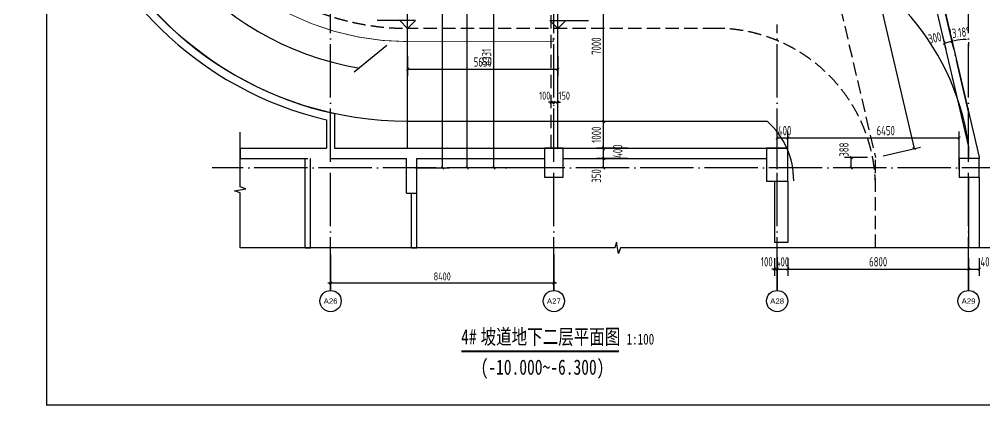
# Model space of a CAD drawing. Extents: x -351812 to 1760238, y -3195696 to 63241.
# Drawn here: x 611683 to 648001, y -1656027 to -1641010 of the extents above; entities that cross this region are included whole.
import ezdxf
from ezdxf.enums import TextEntityAlignment as Align

# ---------------------------------------------------------------- set-up
doc = ezdxf.new("R2010")
doc.units = 0
doc.header["$LTSCALE"] = 1000
doc.header["$MEASUREMENT"] = 0
for name, pattern in [('DASH', [0.35, 0.25, -0.1]), ('DASHED', [0.75, 0.5, -0.25]), ('DOTE', [2.42, 2, -0.2, 0.02, -0.2])]:
    doc.linetypes.add(name, pattern=pattern)
for name, color, linetype in [('01-标注_尺寸', 124, 'Continuous'), ('01-标注_标高', 200, 'Continuous'), ('01-标注_符号', 200, 'Continuous'), ('01-标注_轴线坐标', 132, 'Continuous'), ('02-TEXT_标注', 130, 'Continuous'), ('02-TEXT_轴号', 7, 'Continuous'), ('104-7 B1核心筒$0$A_STR-砼墙', 51, 'Continuous'), ('104-7 B1核心筒$0$A_STR-砼柱', 51, 'Continuous'), ('A-E_楼梯', 171, 'Continuous'), ('A_AXIS-轴线', 1, 'DOTE'), ('A_STR-砌块墙', 121, 'Continuous'), ('A_STR-砼墙', 51, 'Continuous'), ('A_STR-砼柱', 51, 'Continuous'), ('AXIS_TEXT', 7, 'Continuous'), ('BORDER', 7, 'Continuous'), ('DIM', 3, 'Continuous'), ('DIM_SYMB', 3, 'Continuous'), ('FLOOR_UP_REIN', 13, 'Continuous')]:
    doc.layers.add(name, color=color, linetype=linetype)
doc.styles.add('_TCH_AXIS', font='')
doc.styles.add('_TCH_DIM_T3', font='ROS1', dxfattribs={"width": 0.8, "bigfont": 'JD'})
doc.styles.add('COMPLEX', font='COMPLEX')
doc.styles.get("Standard").update_dxf_attribs({"font": 'STXIHEI.TTF', "width": 0.75})
doc.styles.add('TSSD_Dimension', font='tssdeng.shx', dxfattribs={"width": 0.7, "bigfont": 'hztxt.shx'})
doc.styles.get('_TCH_AXIS').set_extended_font_data('FZXiHei I-Z08S')
doc.dimstyles.new('_TCH_ARCH&&100', dxfattribs={"dimtxt": 350, "dimasz": 100, "dimexe": 250, "dimexo": 300, "dimgap": 100, "dimtad": 1, "dimdec": 0, "dimzin": 0, "dimdsep": 46, "dimtxsty": '_TCH_DIM_T3', "dimblk": 'ARCHTICK', "dimcen": 0.09, "dimazin": 2, "dimtfac": 1, "dimtdec": 0, "dimtix": 1, "dimtmove": 2, "dimatfit": 3, "dimfxl": 1, "dimtolj": 1, "dimtzin": 0, "dimarcsym": 0})
doc.dimstyles.new('_TCH_ARROW&&100', dxfattribs={"dimtxt": 350, "dimasz": 100, "dimexe": 250, "dimexo": 300, "dimgap": 100, "dimtad": 1, "dimdec": 0, "dimzin": 0, "dimdsep": 46, "dimtxsty": '_TCH_DIM_T3', "dimcen": 0.09, "dimazin": 2, "dimtfac": 1, "dimtdec": 0, "dimtix": 1, "dimtmove": 2, "dimatfit": 3, "dimfxl": 1, "dimtolj": 1, "dimtzin": 0, "dimarcsym": 0})
doc.dimstyles.new('TSAN_100_100', dxfattribs={"dimtxt": 300, "dimasz": 100, "dimexe": 100, "dimexo": 250, "dimgap": 100, "dimtad": 2, "dimzin": 0, "dimdsep": 46, "dimtxsty": 'TSSD_Dimension', "dimblk": 'CLOSEDBLANK', "dimcen": 0, "dimdle": 100, "dimclrt": 7, "dimazin": 0, "dimtfac": 1, "dimtix": 1, "dimtmove": 2, "dimatfit": 3, "dimldrblk": 'CLOSEDBLANK', "dimfxl": 1, "dimtolj": 1, "dimtzin": 0, "dimarcsym": 0})
doc.dimstyles.new('TSAN_50_100', dxfattribs={"dimtxt": 350, "dimasz": 100, "dimexe": 100, "dimexo": 250, "dimgap": 100, "dimtad": 2, "dimlfac": 0.5, "dimzin": 0, "dimdsep": 46, "dimtxsty": 'TSSD_Dimension', "dimblk": 'CLOSEDBLANK', "dimblk1": 'CLOSEDBLANK', "dimblk2": 'CLOSEDBLANK', "dimcen": 0, "dimdle": 100, "dimclrt": 7, "dimadec": 0, "dimazin": 0, "dimtfac": 1, "dimtdec": 0, "dimtix": 1, "dimtmove": 2, "dimatfit": 3, "dimldrblk": 'CLOSEDBLANK', "dimfxl": 1, "dimtolj": 1, "dimtzin": 0, "dimarcsym": 0})
doc.dimstyles.new('TSSD_100_100', dxfattribs={"dimtxt": 300, "dimasz": 100, "dimexe": 100, "dimexo": 250, "dimgap": 100, "dimtad": 1, "dimdec": 0, "dimzin": 0, "dimdsep": 46, "dimtxsty": 'TSSD_Dimension', "dimblk": 'ARCHTICK', "dimblk1": 'ARCHTICK', "dimblk2": 'ARCHTICK', "dimcen": 0, "dimdle": 100, "dimclrt": 7, "dimadec": 0, "dimazin": 0, "dimtfac": 1, "dimtdec": 0, "dimtix": 1, "dimtmove": 2, "dimatfit": 3, "dimfxl": 1, "dimtolj": 1, "dimtzin": 0, "dimarcsym": 0})

# ---------------------------------------------------------------- blocks, each defined once
blk = doc.blocks.new('_ArchTick')
at = {"color": 0, "linetype": 'ByBlock', "const_width": 0.4}
blk.add_lwpolyline([(-0.5, -0.5), (0.5, 0.5)], dxfattribs=at)
blk = doc.blocks.new('*D59')
at = {"layer": '01-标注_尺寸', "color": 0, "lineweight": -2, "transparency": 16777216}
for p, q in [((634577, -1637849), (633414, -1637849)), ((633664, -1644849), (633664, -1637849)), ((634577, -1644849), (633414, -1644849))]:
    blk.add_line(p, q, dxfattribs=at)
at = {"layer": 'Defpoints', "color": 0, "transparency": 16777216}
for p in [(633664, -1637849), (634877, -1637849), (634877, -1644849)]:
    blk.add_point(p, dxfattribs=at)
at = {"layer": '01-标注_尺寸', "color": 0, "lineweight": -2, "transparency": 16777216, "xscale": 100, "yscale": 100, "zscale": 100}
for p, rotation in [((633664, -1637849), 90), ((633664, -1644849), 270)]:
    blk.add_blockref('_ArchTick', p, dxfattribs=dict(at, rotation=rotation))
at = {"layer": '01-标注_尺寸', "color": 0, "transparency": 16777216, "insert": (633389, -1642019), "char_height": 350, "attachment_point": 5, "rotation": 90, "style": '_TCH_DIM_T3'}
blk.add_mtext('\\A1;7000', dxfattribs=at)
blk = doc.blocks.new('*D60')
at = {"layer": '01-标注_尺寸', "color": 0, "lineweight": -2, "transparency": 16777216}
for p, q in [((633664, -1644849), (633664, -1644749)), ((634577, -1644849), (633414, -1644849)), ((633664, -1645849), (633664, -1644849)), ((634577, -1645849), (633414, -1645849)), ((633664, -1645849), (633664, -1645949))]:
    blk.add_line(p, q, dxfattribs=at)
at = {"layer": 'Defpoints', "color": 0, "transparency": 16777216}
for p in [(633664, -1644849), (634877, -1644849), (634877, -1645849)]:
    blk.add_point(p, dxfattribs=at)
at = {"layer": '01-标注_尺寸', "color": 0, "lineweight": -2, "transparency": 16777216, "xscale": 100, "yscale": 100, "zscale": 100}
for p, rotation in [((633664, -1644849), 270), ((633664, -1645849), 90)]:
    blk.add_blockref('_ArchTick', p, dxfattribs=dict(at, rotation=rotation))
at = {"layer": '01-标注_尺寸', "color": 0, "transparency": 16777216, "insert": (633389, -1645349), "char_height": 350, "attachment_point": 5, "rotation": 90, "style": '_TCH_DIM_T3'}
blk.add_mtext('\\A1;1000', dxfattribs=at)
blk = doc.blocks.new('*D61')
at = {"layer": '01-标注_尺寸', "color": 0, "lineweight": -2, "transparency": 16777216}
for p, q in [((634577, -1645849), (633414, -1645849)), ((633664, -1646249), (633664, -1645849)), ((634577, -1646249), (633414, -1646249))]:
    blk.add_line(p, q, dxfattribs=at)
at = {"layer": 'Defpoints', "color": 0, "transparency": 16777216}
for p in [(633664, -1645849), (634877, -1645849), (634877, -1646249)]:
    blk.add_point(p, dxfattribs=at)
at = {"layer": '01-标注_尺寸', "color": 0, "lineweight": -2, "transparency": 16777216, "xscale": 100, "yscale": 100, "zscale": 100}
for p, rotation in [((633664, -1645849), 90), ((633664, -1646249), 270)]:
    blk.add_blockref('_ArchTick', p, dxfattribs=dict(at, rotation=rotation))
at = {"layer": '01-标注_尺寸', "color": 0, "transparency": 16777216, "insert": (634194, -1645969), "char_height": 350, "attachment_point": 5, "rotation": 90, "style": '_TCH_DIM_T3'}
blk.add_mtext('\\A1;400', dxfattribs=at)
blk = doc.blocks.new('*D62')
at = {"layer": '01-标注_尺寸', "color": 0, "lineweight": -2, "transparency": 16777216}
for p, q in [((634577, -1646249), (633414, -1646249)), ((633664, -1646599), (633664, -1646249)), ((634577, -1646599), (633414, -1646599))]:
    blk.add_line(p, q, dxfattribs=at)
at = {"layer": 'Defpoints', "color": 0, "transparency": 16777216}
for p in [(633664, -1646249), (634877, -1646249), (634877, -1646599)]:
    blk.add_point(p, dxfattribs=at)
at = {"layer": '01-标注_尺寸', "color": 0, "lineweight": -2, "transparency": 16777216, "xscale": 100, "yscale": 100, "zscale": 100}
for p, rotation in [((633664, -1646249), 90), ((633664, -1646599), 270)]:
    blk.add_blockref('_ArchTick', p, dxfattribs=dict(at, rotation=rotation))
at = {"layer": '01-标注_尺寸', "color": 0, "transparency": 16777216, "insert": (633389, -1646901), "char_height": 350, "attachment_point": 5, "rotation": 90, "style": '_TCH_DIM_T3'}
blk.add_mtext('\\A1;350', dxfattribs=at)
blk = doc.blocks.new('*D67')
at = {"layer": '01-标注_尺寸', "color": 0, "lineweight": -2, "transparency": 16777216}
for p, q in [((629985, -1629772), (628282, -1629772)), ((628532, -1646599), (628532, -1629772)), ((629985, -1646599), (628282, -1646599))]:
    blk.add_line(p, q, dxfattribs=at)
at = {"layer": 'Defpoints', "color": 0, "transparency": 16777216}
for p in [(628532, -1629772), (630285, -1629772), (630285, -1646599)]:
    blk.add_point(p, dxfattribs=at)
at = {"layer": '01-标注_尺寸', "color": 0, "lineweight": -2, "transparency": 16777216, "xscale": 100, "yscale": 100, "zscale": 100}
for p, rotation in [((628532, -1629772), 90), ((628532, -1646599), 270)]:
    blk.add_blockref('_ArchTick', p, dxfattribs=dict(at, rotation=rotation))
at = {"layer": '01-标注_尺寸', "color": 0, "transparency": 16777216, "insert": (628257, -1638186), "char_height": 350, "attachment_point": 5, "rotation": 90, "style": '_TCH_DIM_T3'}
blk.add_mtext('\\A1;16828', dxfattribs=at)
blk = doc.blocks.new('*D68')
at = {"layer": '01-标注_尺寸', "color": 0, "lineweight": -2, "transparency": 16777216}
for p, q in [((631871, -1638268), (629287, -1638268)), ((629537, -1646599), (629537, -1638268)), ((631871, -1646599), (629287, -1646599))]:
    blk.add_line(p, q, dxfattribs=at)
at = {"layer": 'Defpoints', "color": 0, "transparency": 16777216}
for p in [(629537, -1638268), (632171, -1638268), (632171, -1646599)]:
    blk.add_point(p, dxfattribs=at)
at = {"layer": '01-标注_尺寸', "color": 0, "lineweight": -2, "transparency": 16777216, "xscale": 100, "yscale": 100, "zscale": 100}
for p, rotation in [((629537, -1638268), 90), ((629537, -1646599), 270)]:
    blk.add_blockref('_ArchTick', p, dxfattribs=dict(at, rotation=rotation))
at = {"layer": '01-标注_尺寸', "color": 0, "transparency": 16777216, "insert": (629262, -1642434), "char_height": 350, "attachment_point": 5, "rotation": 90, "style": '_TCH_DIM_T3'}
blk.add_mtext('\\A1;8331', dxfattribs=at)
blk = doc.blocks.new('*D71')
at = {"layer": '01-标注_尺寸', "color": 0, "lineweight": -2, "transparency": 16777216}
for p, q in [((626593, -1631849), (627857, -1631849)), ((627607, -1646599), (627607, -1631849)), ((626593, -1646599), (627857, -1646599))]:
    blk.add_line(p, q, dxfattribs=at)
at = {"layer": 'Defpoints', "color": 0, "transparency": 16777216}
for p in [(626293, -1631849), (627607, -1631849), (626293, -1646599)]:
    blk.add_point(p, dxfattribs=at)
at = {"layer": '01-标注_尺寸', "color": 0, "lineweight": -2, "transparency": 16777216, "xscale": 100, "yscale": 100, "zscale": 100}
for p, rotation in [((627607, -1631849), 90), ((627607, -1646599), 270)]:
    blk.add_blockref('_ArchTick', p, dxfattribs=dict(at, rotation=rotation))
at = {"layer": '01-标注_尺寸', "color": 0, "transparency": 16777216, "insert": (627332, -1639224), "char_height": 350, "attachment_point": 5, "rotation": 90, "style": '_TCH_DIM_T3'}
blk.add_mtext('\\A1;14750', dxfattribs=at)
blk = doc.blocks.new('*D72')
at = {"layer": '01-标注_尺寸', "color": 0, "lineweight": -2, "transparency": 16777216}
for p, q in [((646704, -1641549), (646828, -1642081)), ((646411, -1641617), (646536, -1642149)), ((646479, -1641906), (646771, -1641837))]:
    blk.add_line(p, q, dxfattribs=at)
at = {"layer": 'Defpoints', "color": 0, "transparency": 16777216}
for p in [(646343, -1641325), (646635, -1641257), (646771, -1641837)]:
    blk.add_point(p, dxfattribs=at)
at = {"layer": '01-标注_尺寸', "color": 0, "lineweight": -2, "transparency": 16777216, "xscale": 100, "yscale": 100, "zscale": 100}
for p, rotation in [((646479, -1641906), 193.1845533214957), ((646771, -1641837), 13.18455332149568)]:
    blk.add_blockref('_ArchTick', p, dxfattribs=dict(at, rotation=rotation))
at = {"layer": '01-标注_尺寸', "color": 0, "transparency": 16777216, "insert": (646123, -1641707), "char_height": 350, "attachment_point": 5, "rotation": 13.1846, "style": '_TCH_DIM_T3'}
blk.add_mtext('\\A1;300', dxfattribs=at)
blk = doc.blocks.new('*D73')
at = {"layer": '01-标注_尺寸', "color": 0, "lineweight": -2, "transparency": 16777216}
for p, q in [((646794, -1641935), (646828, -1642081)), ((647393, -1641866), (647393, -1642016))]:
    blk.add_line(p, q, dxfattribs=at)
blk.add_arc((647393, -1644492), 2726, 92.1016, 101.0829, dxfattribs=at)
at = {"layer": '01-标注_尺寸', "color": 0, "transparency": 16777216}
for points in [[(646872, -1641833), (646865, -1641800), (646771, -1641837)], [(647293, -1641751), (647293, -1641784), (647393, -1641766)]]:
    blk.add_solid(points, dxfattribs=at)
at = {"layer": 'Defpoints', "color": 0, "transparency": 16777216}
for p in [(647393, -1641566), (646726, -1641643), (647184, -1641774), (647393, -1644492)]:
    blk.add_point(p, dxfattribs=at)
at = {"layer": '01-标注_尺寸', "color": 0, "transparency": 16777216, "insert": (647048, -1641510), "char_height": 350, "attachment_point": 5, "rotation": 6.5923, "style": '_TCH_DIM_T3'}
blk.add_mtext('\\A1;13.18°', dxfattribs=at)
blk = doc.blocks.new('*D74')
at = {"layer": '01-标注_尺寸', "color": 0, "lineweight": -2, "transparency": 16777216}
for p, q in [((640093, -1649991), (640093, -1650652)), ((640193, -1649991), (640193, -1650652)), ((640093, -1650402), (639993, -1650402)), ((640093, -1650402), (640193, -1650402)), ((640193, -1650402), (640293, -1650402))]:
    blk.add_line(p, q, dxfattribs=at)
at = {"layer": 'Defpoints', "color": 0, "transparency": 16777216}
for p in [(640093, -1649691), (640193, -1649691), (640193, -1650402)]:
    blk.add_point(p, dxfattribs=at)
at = {"layer": '01-标注_尺寸', "color": 0, "lineweight": -2, "transparency": 16777216, "xscale": 100, "yscale": 100, "zscale": 100}
blk.add_blockref('_ArchTick', (640093, -1650402), dxfattribs=at)
at = {"layer": '01-标注_尺寸', "color": 0, "lineweight": -2, "transparency": 16777216, "xscale": 100, "yscale": 100, "zscale": 100, "rotation": 180}
blk.add_blockref('_ArchTick', (640193, -1650402), dxfattribs=at)
at = {"layer": '01-标注_尺寸', "color": 0, "transparency": 16777216, "insert": (639803, -1650127), "char_height": 350, "attachment_point": 5, "style": '_TCH_DIM_T3'}
blk.add_mtext('\\A1;100', dxfattribs=at)
blk = doc.blocks.new('*D75')
at = {"layer": '01-标注_尺寸', "color": 0, "lineweight": -2, "transparency": 16777216}
for p, q in [((640193, -1649991), (640193, -1650652)), ((640593, -1649991), (640593, -1650652)), ((640193, -1650402), (640093, -1650402)), ((640193, -1650402), (640593, -1650402)), ((640593, -1650402), (640693, -1650402))]:
    blk.add_line(p, q, dxfattribs=at)
at = {"layer": 'Defpoints', "color": 0, "transparency": 16777216}
for p in [(640193, -1649691), (640593, -1649691), (640593, -1650402)]:
    blk.add_point(p, dxfattribs=at)
at = {"layer": '01-标注_尺寸', "color": 0, "lineweight": -2, "transparency": 16777216, "xscale": 100, "yscale": 100, "zscale": 100}
blk.add_blockref('_ArchTick', (640193, -1650402), dxfattribs=at)
at = {"layer": '01-标注_尺寸', "color": 0, "lineweight": -2, "transparency": 16777216, "xscale": 100, "yscale": 100, "zscale": 100, "rotation": 180}
blk.add_blockref('_ArchTick', (640593, -1650402), dxfattribs=at)
at = {"layer": '01-标注_尺寸', "color": 0, "transparency": 16777216, "insert": (640393, -1650127), "char_height": 350, "attachment_point": 5, "style": '_TCH_DIM_T3'}
blk.add_mtext('\\A1;400', dxfattribs=at)
blk = doc.blocks.new('*D76')
at = {"layer": '01-标注_尺寸', "color": 0, "lineweight": -2, "transparency": 16777216}
for p, q in [((640593, -1649991), (640593, -1650652)), ((647393, -1649991), (647393, -1650652)), ((640593, -1650402), (647393, -1650402))]:
    blk.add_line(p, q, dxfattribs=at)
at = {"layer": 'Defpoints', "color": 0, "transparency": 16777216}
for p in [(640593, -1649691), (647393, -1649691), (647393, -1650402)]:
    blk.add_point(p, dxfattribs=at)
at = {"layer": '01-标注_尺寸', "color": 0, "lineweight": -2, "transparency": 16777216, "xscale": 100, "yscale": 100, "zscale": 100, "rotation": 180}
blk.add_blockref('_ArchTick', (640593, -1650402), dxfattribs=at)
at = {"layer": '01-标注_尺寸', "color": 0, "lineweight": -2, "transparency": 16777216, "xscale": 100, "yscale": 100, "zscale": 100}
blk.add_blockref('_ArchTick', (647393, -1650402), dxfattribs=at)
at = {"layer": '01-标注_尺寸', "color": 0, "transparency": 16777216, "insert": (643993, -1650127), "char_height": 350, "attachment_point": 5, "style": '_TCH_DIM_T3'}
blk.add_mtext('\\A1;6800', dxfattribs=at)
blk = doc.blocks.new('*D77')
at = {"layer": '01-标注_尺寸', "color": 0, "lineweight": -2, "transparency": 16777216}
for p, q in [((647393, -1649991), (647393, -1650652)), ((647793, -1649991), (647793, -1650652)), ((647393, -1650402), (647793, -1650402))]:
    blk.add_line(p, q, dxfattribs=at)
at = {"layer": 'Defpoints', "color": 0, "transparency": 16777216}
for p in [(647393, -1649691), (647793, -1649691), (647793, -1650402)]:
    blk.add_point(p, dxfattribs=at)
at = {"layer": '01-标注_尺寸', "color": 0, "lineweight": -2, "transparency": 16777216, "xscale": 100, "yscale": 100, "zscale": 100, "rotation": 180}
blk.add_blockref('_ArchTick', (647393, -1650402), dxfattribs=at)
at = {"layer": '01-标注_尺寸', "color": 0, "lineweight": -2, "transparency": 16777216, "xscale": 100, "yscale": 100, "zscale": 100}
blk.add_blockref('_ArchTick', (647793, -1650402), dxfattribs=at)
at = {"layer": '01-标注_尺寸', "color": 0, "transparency": 16777216, "insert": (648095, -1650127), "char_height": 350, "attachment_point": 5, "style": '_TCH_DIM_T3'}
blk.add_mtext('\\A1;400', dxfattribs=at)
blk = doc.blocks.new('*D82')
at = {"layer": '01-标注_尺寸', "color": 0, "lineweight": -2, "transparency": 16777216}
for p, q in [((643593, -1646212), (642732, -1646212)), ((642982, -1646599), (642982, -1646212)), ((643593, -1646599), (642732, -1646599))]:
    blk.add_line(p, q, dxfattribs=at)
at = {"layer": 'Defpoints', "color": 0, "transparency": 16777216}
for p in [(642982, -1646212), (643893, -1646212), (643893, -1646599)]:
    blk.add_point(p, dxfattribs=at)
at = {"layer": '01-标注_尺寸', "color": 0, "lineweight": -2, "transparency": 16777216, "xscale": 100, "yscale": 100, "zscale": 100}
for p, rotation in [((642982, -1646212), 90), ((642982, -1646599), 270)]:
    blk.add_blockref('_ArchTick', p, dxfattribs=dict(at, rotation=rotation))
at = {"layer": '01-标注_尺寸', "color": 0, "transparency": 16777216, "insert": (642707, -1645910), "char_height": 350, "attachment_point": 5, "rotation": 90, "style": '_TCH_DIM_T3'}
blk.add_mtext('\\A1;388', dxfattribs=at)
blk = doc.blocks.new('*D83')
at = {"layer": '01-标注_尺寸', "color": 0, "lineweight": -2, "transparency": 16777216}
for p, q in [((639835, -1627572), (641238, -1627243)), ((640994, -1627300), (645345, -1645872)), ((644185, -1646143), (645588, -1645815))]:
    blk.add_line(p, q, dxfattribs=at)
at = {"layer": 'Defpoints', "color": 0, "transparency": 16777216}
for p in [(639542, -1627640), (645345, -1645872), (643893, -1646212)]:
    blk.add_point(p, dxfattribs=at)
at = {"layer": '01-标注_尺寸', "color": 0, "lineweight": -2, "transparency": 16777216, "xscale": 100, "yscale": 100, "zscale": 100}
for p, rotation in [((640994, -1627300), 103.1845533214736), ((645345, -1645872), 283.1845533214736)]:
    blk.add_blockref('_ArchTick', p, dxfattribs=dict(at, rotation=rotation))
at = {"layer": '01-标注_尺寸', "color": 0, "transparency": 16777216, "insert": (643437, -1636523), "char_height": 350, "attachment_point": 5, "rotation": 283.1846, "style": '_TCH_DIM_T3'}
blk.add_mtext('\\A1;19075', dxfattribs=at)
blk = doc.blocks.new('*D84')
at = {"layer": '01-标注_尺寸', "color": 0, "lineweight": -2, "transparency": 16777216}
for p, q in [((626293, -1642399), (626293, -1643140)), ((631943, -1642399), (631943, -1643140)), ((626293, -1642890), (631943, -1642890))]:
    blk.add_line(p, q, dxfattribs=at)
at = {"layer": 'Defpoints', "color": 0, "transparency": 16777216}
for p in [(626293, -1642099), (631943, -1642099), (631943, -1642890)]:
    blk.add_point(p, dxfattribs=at)
at = {"layer": '01-标注_尺寸', "color": 0, "lineweight": -2, "transparency": 16777216, "xscale": 100, "yscale": 100, "zscale": 100, "rotation": 180}
blk.add_blockref('_ArchTick', (626293, -1642890), dxfattribs=at)
at = {"layer": '01-标注_尺寸', "color": 0, "lineweight": -2, "transparency": 16777216, "xscale": 100, "yscale": 100, "zscale": 100}
blk.add_blockref('_ArchTick', (631943, -1642890), dxfattribs=at)
at = {"layer": '01-标注_尺寸', "color": 0, "transparency": 16777216, "insert": (629118, -1642615), "char_height": 350, "attachment_point": 5, "style": '_TCH_DIM_T3'}
blk.add_mtext('\\A1;5650', dxfattribs=at)
blk = doc.blocks.new('*D85')
at = {"layer": '01-标注_尺寸', "color": 0, "lineweight": -2, "transparency": 16777216}
for p, q in [((640593, -1646649), (640593, -1645222)), ((640593, -1645472), (647043, -1645472)), ((647043, -1646649), (647043, -1645222))]:
    blk.add_line(p, q, dxfattribs=at)
at = {"layer": 'Defpoints', "color": 0, "transparency": 16777216}
for p in [(647043, -1645472), (640593, -1646949), (647043, -1646949)]:
    blk.add_point(p, dxfattribs=at)
at = {"layer": '01-标注_尺寸', "color": 0, "lineweight": -2, "transparency": 16777216, "xscale": 100, "yscale": 100, "zscale": 100, "rotation": 180}
blk.add_blockref('_ArchTick', (640593, -1645472), dxfattribs=at)
at = {"layer": '01-标注_尺寸', "color": 0, "lineweight": -2, "transparency": 16777216, "xscale": 100, "yscale": 100, "zscale": 100}
blk.add_blockref('_ArchTick', (647043, -1645472), dxfattribs=at)
at = {"layer": '01-标注_尺寸', "color": 0, "transparency": 16777216, "insert": (644277, -1645197), "char_height": 350, "attachment_point": 5, "style": '_TCH_DIM_T3'}
blk.add_mtext('\\A1;6450', dxfattribs=at)
blk = doc.blocks.new('*D86')
at = {"layer": '01-标注_尺寸', "color": 0, "lineweight": -2, "transparency": 16777216}
for p, q in [((640193, -1646649), (640193, -1645222)), ((640193, -1645472), (640593, -1645472)), ((640593, -1646649), (640593, -1645222))]:
    blk.add_line(p, q, dxfattribs=at)
at = {"layer": 'Defpoints', "color": 0, "transparency": 16777216}
for p in [(640593, -1645472), (640193, -1646949), (640593, -1646949)]:
    blk.add_point(p, dxfattribs=at)
at = {"layer": '01-标注_尺寸', "color": 0, "lineweight": -2, "transparency": 16777216, "xscale": 100, "yscale": 100, "zscale": 100, "rotation": 180}
blk.add_blockref('_ArchTick', (640193, -1645472), dxfattribs=at)
at = {"layer": '01-标注_尺寸', "color": 0, "lineweight": -2, "transparency": 16777216, "xscale": 100, "yscale": 100, "zscale": 100}
blk.add_blockref('_ArchTick', (640593, -1645472), dxfattribs=at)
at = {"layer": '01-标注_尺寸', "color": 0, "transparency": 16777216, "insert": (640474, -1645197), "char_height": 350, "attachment_point": 5, "style": '_TCH_DIM_T3'}
blk.add_mtext('\\A1;400', dxfattribs=at)
blk = doc.blocks.new('_FZHK')
blk.add_lwpolyline([(-0.5, -0.5), (0.5, -0.5), (0.5, 0.5), (-0.5, 0.5)], close=True)
blk = doc.blocks.new('_AXISO')
blk.add_circle((0, 0), 0.5)
at = {"layer": 'AXIS_TEXT', "style": 'COMPLEX', "width": 1.041667}
blk.add_attdef('A', text='', height=0.56, dxfattribs=at).set_placement((-0.25, -0.28), (0.25, -0.28), align=Align.FIT)
blk = doc.blocks.new('_ClosedBlank')
at = {"color": 0}
blk.add_lwpolyline([(0, 0, 0, 0.658, 0), (-2.5, 0, 0.658, 0.658, 0)], format="xyseb", dxfattribs=at)
blk = doc.blocks.new('*D149')
at = {"layer": 'Defpoints', "color": 0, "transparency": 16777216}
for p in [(650263, -1626553), (662721, -1631210), (648669, -1634175), (659671, -1644156)]:
    blk.add_point(p, dxfattribs=at)
at = {"layer": 'DIM', "color": 0, "lineweight": -2, "transparency": 16777216}
for p, q in [((650029, -1626465), (649175, -1626146)), ((659613, -1644399), (659404, -1645286))]:
    blk.add_line(p, q, dxfattribs=at)
blk.add_arc((662721, -1631210), 14361, 159.899, 256.3438, dxfattribs=at)
at = {"layer": 'DIM', "color": 0, "lineweight": -2, "transparency": 16777216, "xscale": 100, "yscale": 100, "zscale": 100}
for p, rotation in [((649269, -1626181), 69.6995081258512), ((659427, -1645189), 346.5432828360354)]:
    blk.add_blockref('_ClosedBlank', p, dxfattribs=dict(at, rotation=rotation))
at = {"layer": 'DIM', "color": 7, "transparency": 16777216, "insert": (649834, -1638097), "char_height": 300, "attachment_point": 5, "rotation": 298.1214, "style": 'TSSD_Dimension'}
blk.add_mtext('\\A1;22573', dxfattribs=at)
blk = doc.blocks.new('*D160')
at = {"layer": 'Defpoints', "color": 0, "transparency": 16777216}
for p in [(631693, -1644010), (631793, -1644010), (631793, -1644130)]:
    blk.add_point(p, dxfattribs=at)
at = {"layer": 'DIM', "color": 0, "lineweight": -2, "transparency": 16777216}
for p, q in [((631693, -1644130), (631593, -1644130)), ((631693, -1644130), (631793, -1644130)), ((631693, -1644260), (631693, -1644230)), ((631793, -1644130), (631893, -1644130)), ((631793, -1644260), (631793, -1644230))]:
    blk.add_line(p, q, dxfattribs=at)
at = {"layer": 'DIM', "color": 0, "lineweight": -2, "transparency": 16777216, "xscale": 100, "yscale": 100, "zscale": 100}
blk.add_blockref('_ArchTick', (631693, -1644130), dxfattribs=at)
at = {"layer": 'DIM', "color": 0, "lineweight": -2, "transparency": 16777216, "xscale": 100, "yscale": 100, "zscale": 100, "rotation": 180}
blk.add_blockref('_ArchTick', (631793, -1644130), dxfattribs=at)
at = {"layer": 'DIM', "color": 7, "transparency": 16777216, "insert": (631451, -1643880), "char_height": 300, "attachment_point": 5, "style": 'TSSD_Dimension'}
blk.add_mtext('\\A1;100', dxfattribs=at)
blk = doc.blocks.new('*D161')
at = {"layer": 'Defpoints', "color": 0, "transparency": 16777216}
for p in [(631793, -1644010), (631943, -1644010), (631943, -1644130)]:
    blk.add_point(p, dxfattribs=at)
at = {"layer": 'DIM', "color": 0, "lineweight": -2, "transparency": 16777216}
for p, q in [((631793, -1644130), (631693, -1644130)), ((631793, -1644130), (631943, -1644130)), ((631793, -1644260), (631793, -1644230)), ((631943, -1644130), (632043, -1644130)), ((631943, -1644260), (631943, -1644230))]:
    blk.add_line(p, q, dxfattribs=at)
at = {"layer": 'DIM', "color": 0, "lineweight": -2, "transparency": 16777216, "xscale": 100, "yscale": 100, "zscale": 100}
blk.add_blockref('_ArchTick', (631793, -1644130), dxfattribs=at)
at = {"layer": 'DIM', "color": 0, "lineweight": -2, "transparency": 16777216, "xscale": 100, "yscale": 100, "zscale": 100, "rotation": 180}
blk.add_blockref('_ArchTick', (631943, -1644130), dxfattribs=at)
at = {"layer": 'DIM', "color": 7, "transparency": 16777216, "insert": (632185, -1643880), "char_height": 300, "attachment_point": 5, "style": 'TSSD_Dimension'}
blk.add_mtext('\\A1;150', dxfattribs=at)
blk = doc.blocks.new('*D167')
at = {"layer": 'Defpoints', "color": 0, "transparency": 16777216}
for p in [(623393, -1649599), (631793, -1649599), (623393, -1650927)]:
    blk.add_point(p, dxfattribs=at)
at = {"layer": 'DIM', "color": 0, "lineweight": -2, "transparency": 16777216}
for p, q in [((623393, -1649849), (623393, -1651027)), ((631793, -1649849), (631793, -1651027)), ((631893, -1650927), (623293, -1650927))]:
    blk.add_line(p, q, dxfattribs=at)
at = {"layer": 'DIM', "color": 0, "lineweight": -2, "transparency": 16777216, "xscale": 100, "yscale": 100, "zscale": 100, "rotation": 180}
blk.add_blockref('_ArchTick', (623393, -1650927), dxfattribs=at)
at = {"layer": 'DIM', "color": 0, "lineweight": -2, "transparency": 16777216, "xscale": 100, "yscale": 100, "zscale": 100}
blk.add_blockref('_ArchTick', (631793, -1650927), dxfattribs=at)
at = {"layer": 'DIM', "color": 7, "transparency": 16777216, "insert": (627593, -1650677), "char_height": 300, "attachment_point": 5, "style": 'TSSD_Dimension'}
blk.add_mtext('\\A1;8400', dxfattribs=at)
blk = doc.blocks.new('*D231')
at = {"layer": 'Defpoints', "color": 0, "transparency": 16777216}
for p in [(659355, -1615724), (662275, -1615484), (663898, -1616441), (660231, -1617603), (666712, -1629133)]:
    blk.add_point(p, dxfattribs=at)
at = {"layer": 'DIM', "color": 0, "lineweight": -2, "transparency": 16777216}
blk.add_line((663844, -1616197), (663588, -1615040), dxfattribs=at)
blk.add_arc((667720, -1633681), 18994, 102.8017, 114.6769, dxfattribs=at)
at = {"layer": 'DIM', "color": 0, "lineweight": -2, "transparency": 16777216, "xscale": 100, "yscale": 100, "zscale": 100}
for p, rotation in [((663609, -1615137), 12.65083856038413), ((659700, -1616464), 204.8277665480885)]:
    blk.add_blockref('_ClosedBlank', p, dxfattribs=dict(at, rotation=rotation))
blk = doc.blocks.new('*D232')
at = {"layer": 'Defpoints', "color": 0, "transparency": 16777216}
for p in [(659355, -1615724), (657265, -1617487), (660231, -1617603), (653938, -1621626), (662721, -1631210)]:
    blk.add_point(p, dxfattribs=at)
at = {"layer": 'DIM', "color": 0, "lineweight": -2, "transparency": 16777216}
blk.add_line((653769, -1621442), (652965, -1620564), dxfattribs=at)
blk.add_arc((670550, -1639755), 25929, 115.1996, 132.279, dxfattribs=at)
at = {"layer": 'DIM', "color": 0, "lineweight": -2, "transparency": 16777216, "xscale": 100, "yscale": 100, "zscale": 100}
for p, rotation in [((659600, -1616250), 25.08907469892054), ((653032, -1620637), 222.3895292375906)]:
    blk.add_blockref('_ClosedBlank', p, dxfattribs=dict(at, rotation=rotation))

msp = doc.modelspace()

# ---------------------------------------------------------------- linework, layer by layer
at = {"layer": '01-标注_尺寸'}
msp.add_line((625511.665, -1641990.468), (624281.911, -1642999.307), dxfattribs=at)
msp.add_arc((626293.055, -1631849.447), 11140.613, 178.1192903, 260.608811, dxfattribs=at)
at = {"layer": '01-标注_标高'}
for p, q in [((626593.064, -1641049.456), (625142.614, -1641049.413)), ((626293.055, -1641349.447), (625993.064, -1641049.438)), ((626293.055, -1641349.447), (626593.064, -1641049.456)), ((631643.045, -1641049.456), (633093.495, -1641049.413)), ((631943.053, -1641349.447), (631643.045, -1641049.456)), ((631943.053, -1641349.447), (632243.045, -1641049.438))]:
    msp.add_line(p, q, dxfattribs=at)
at = {"layer": '01-标注_符号', "linetype": 'DASH', "ltscale": 2}
for p in [(639542.376, -1627640.002), (643893.053, -1649599.442)]:
    msp.add_line(p, (643893.053, -1646211.728), dxfattribs=at)
at = {"layer": '01-标注_符号', "color": 2, "linetype": 'DASH', "ltscale": 2}
msp.add_line((637893.053, -1641349.447), (626293.055, -1641349.447), dxfattribs=at)
at = {"layer": '01-标注_符号'}
for points in [[(619993.043, -1649599.442), (619993.044, -1647536.949), (619783.044, -1647460.515), (620203.044, -1647386.458), (619993.044, -1647311.949), (619993.045, -1645249.456)], [(648393.053, -1649599.442), (634305.548, -1649599.442), (634229.114, -1649809.442), (634155.057, -1649389.442), (634080.548, -1649599.442), (619993.043, -1649599.442)]]:
    msp.add_lwpolyline(points, dxfattribs=at)
at = {"layer": '01-标注_符号', "color": 2, "linetype": 'DASH', "ltscale": 2}
for centre, radius, start, end in [((626293.055, -1631849.447), 9500, 168.7281016, 269.9999998), ((637893.053, -1647349.447), 6000, 0, 89.9999998)]:
    msp.add_arc(centre, radius, start, end, dxfattribs=at)
at = {"layer": '01-标注_轴线坐标'}
for p, q in [((623393.053, -1650205.565), (623393.053, -1651205.565)), ((631793.053, -1650205.565), (631793.053, -1651205.565)), ((640193.053, -1650205.565), (640193.053, -1651205.565)), ((647393.053, -1650205.565), (647393.053, -1651205.565))]:
    msp.add_line(p, q, dxfattribs=at)
at = {"layer": '104-7 B1核心筒$0$A_STR-砼墙'}
for p, q in [((626243.041, -1647549.426), (626243.042, -1646249.443)), ((626643.041, -1647549.427), (626643.042, -1646249.458)), ((640093.043, -1647099.428), (640093.043, -1649399.428)), ((640593.043, -1647099.428), (640593.043, -1649399.428)), ((626243.041, -1647549.426), (626643.041, -1647549.427)), ((640593.043, -1649399.428), (640093.043, -1649399.428))]:
    msp.add_line(p, q, dxfattribs=at)
at = {"layer": 'A-E_楼梯'}
msp.add_line((626293.055, -1645849.459), (626293.055, -1637849.447), dxfattribs=at)
msp.add_lwpolyline([(639827.24, -1644849.447), (626293.055, -1644849.447, -0.684073494), (617510.38, -1622264.844, -0.131652496), (627470.885, -1617079.73, -0.479656399), (643284.603, -1629771.577), (643284.603, -1631659.501)], format="xyb", dxfattribs=at)
for centre, radius, start, end in [((637993.055, -1647077.26), 9500, 8.3207285, 76.6099584), ((637818.049, -1647077.26), 3000, 359.9999998, 47.9537425)]:
    msp.add_arc(centre, radius, start, end, dxfattribs=at)
at = {"layer": 'A_AXIS-轴线'}
for p, q in [((647393.053, -1651205.565), (647393.053, -1624294.401)), ((623393.053, -1651205.565), (623393.053, -1636060.915)), ((631793.053, -1651205.565), (631793.053, -1636704.603)), ((647393.053, -1644491.957), (646264.512, -1639674.556)), ((640193.053, -1651205.565), (640193.053, -1641205.565)), ((649143.297, -1646599.442), (618943.287, -1646599.442))]:
    msp.add_line(p, q, dxfattribs=at)
at = {"layer": 'A_STR-砌块墙'}
for p, q in [((622442.958, -1649599.442), (622442.964, -1646249.453)), ((622642.958, -1649599.442), (622642.964, -1646249.453)), ((626442.952, -1649599.442), (626442.956, -1647548.489)), ((626442.956, -1647548.489), (626642.956, -1647548.489)), ((626642.952, -1649599.442), (626642.956, -1647548.489)), ((622442.958, -1649599.442), (622642.958, -1649599.442)), ((626442.952, -1649599.442), (626642.952, -1649599.442))]:
    msp.add_line(p, q, dxfattribs=at)
at = {"layer": 'A_STR-砼墙'}
for p, q in [((645766.677, -1637549.447), (647793.055, -1646199.443)), ((631943.053, -1645849.45), (631943.053, -1637849.447)), ((645528.834, -1637849.447), (647393.055, -1645807.244)), ((623243.055, -1644795.006), (623243.055, -1645849.452)), ((623543.055, -1644555.253), (623543.055, -1645849.439)), ((619993.044, -1645849.453), (622542.964, -1645849.453)), ((619993.044, -1645849.453), (619993.044, -1646249.453)), ((622542.964, -1645849.453), (623243.055, -1645849.452)), ((623543.055, -1645849.439), (626243.043, -1645849.443)), ((626243.043, -1645849.458), (629018.043, -1645849.458)), ((629018.043, -1645849.458), (629018.043, -1645849.446)), ((629018.043, -1645849.446), (639793.043, -1645849.461)), ((632143.043, -1645849.451), (639793.043, -1645849.461)), ((639792.916, -1645849.461), (639792.916, -1645849.448)), ((639792.916, -1645849.448), (640592.916, -1645849.449)), ((647393.055, -1645807.244), (647393.055, -1646249.443)), ((619993.044, -1646249.453), (622542.965, -1646249.453)), ((623393.04, -1646249.439), (626243.042, -1646249.443)), ((626643.042, -1646249.458), (629018.043, -1646249.458)), ((629018.043, -1646249.446), (631443.043, -1646249.45)), ((632143.043, -1646249.451), (639793.043, -1646249.461)), ((647793.055, -1646199.443), (647793.055, -1646249.443)), ((647393.055, -1646949.443), (647393.055, -1649599.442)), ((647793.055, -1646949.443), (647793.055, -1649599.442)), ((647793.055, -1649599.442), (647393.055, -1649599.442))]:
    msp.add_line(p, q, dxfattribs=at)
at = {"layer": 'A_STR-砼墙', "linetype": 'DASHED'}
msp.add_line((631693.053, -1645849.45), (631693.053, -1637849.447), dxfattribs=at)
at = {"layer": 'A_STR-砼墙'}
for radius, end in [(13300, 256.742764), (13000, 257.787474)]:
    msp.add_arc((626293.055, -1631849.447), radius, 132.5000134, end, dxfattribs=at)
at = {"layer": 'BORDER', "const_width": 50}
msp.add_lwpolyline([(612709.545, -1655514.325), (612709.545, -1598114.325), (714309.545, -1598114.325), (714309.545, -1655514.325)], close=True, dxfattribs=at)
at = {"layer": 'DIM_SYMB', "const_width": 70}
msp.add_lwpolyline([(628306.458, -1653494.305), (634247.823, -1653494.305)], dxfattribs=at)
at = {"layer": 'FLOOR_UP_REIN', "const_width": 30}
msp.add_lwpolyline([(626293.055, -1641849.447, -0.473081702), (616485.949, -1629894.795, -0.095082567), (617906.15, -1626403.364, -0.06336187), (619537.151, -1624476.675, -0.131652496), (628120.205, -1620008.618, -0.515020447), (640220.37, -1630903.186)], format="xyb", dxfattribs=at)
msp.add_lwpolyline([(631765.981, -1641699.447), (631765.981, -1641849.447), (626293.055, -1641849.447)], dxfattribs=at)

# ---------------------------------------------------------------- block references
at = {"layer": '01-标注_轴线坐标'}
ref = msp.add_blockref('_AXISO', (623393.053, -1651605.565), dxfattribs=dict(at, xscale=800, yscale=800, zscale=800))
ref.add_attrib('A', 'A26', dxfattribs={"layer": '02-TEXT_轴号', "height": 199.7529, "style": '_TCH_AXIS'}).set_placement((623131.472, -1651705.441), (623654.634, -1651705.441), align=Align.FIT)
ref = msp.add_blockref('_AXISO', (631793.053, -1651605.565), dxfattribs=dict(at, xscale=800, yscale=800, zscale=800))
ref.add_attrib('A', 'A27', dxfattribs={"layer": '02-TEXT_轴号', "height": 196.6291, "style": '_TCH_AXIS'}).set_placement((631530.881, -1651703.879), (632055.225, -1651703.879), align=Align.FIT)
ref = msp.add_blockref('_AXISO', (640193.053, -1651605.565), dxfattribs=dict(at, xscale=800, yscale=800, zscale=800))
ref.add_attrib('A', 'A28', dxfattribs={"layer": '02-TEXT_轴号', "height": 196.6291, "style": '_TCH_AXIS'}).set_placement((639930.881, -1651703.879), (640455.225, -1651703.879), align=Align.FIT)
ref = msp.add_blockref('_AXISO', (647393.053, -1651605.565), dxfattribs=dict(at, xscale=800, yscale=800, zscale=800))
ref.add_attrib('A', 'A29', dxfattribs={"layer": '02-TEXT_轴号', "height": 199.7529, "style": '_TCH_AXIS'}).set_placement((647131.472, -1651705.442), (647654.634, -1651705.442), align=Align.FIT)
at = {"layer": '104-7 B1核心筒$0$A_STR-砼柱'}
for p, xscale, yscale, zscale, rotation in [((631793.043, -1646399.443), 699.9999999970319, 1099.970395700308, 1099.970395700308, 180.0000020917645), ((640193.043, -1646474.445), 800.0000000004078, 1249.966460987227, 1249.966460987228, 180.0000020917788)]:
    msp.add_blockref('_FZHK', p, dxfattribs=dict(at, xscale=xscale, yscale=yscale, zscale=zscale, rotation=rotation))
at = {"layer": 'A_STR-砼柱', "xscale": 750.0006343950149, "yscale": 700.0000000030486, "zscale": 700.0000000030467, "rotation": 1.366244785676995e-05}
msp.add_blockref('_FZHK', (647418.055, -1646599.443), dxfattribs=at)

# ---------------------------------------------------------------- texts
at = {"layer": '02-TEXT_标注', "width": 0.75}
for s, height, p in [('4#', 570.8515, (628306.458, -1653229.742)), ('坡道地下二层平面图', 570.8515, (629036.643, -1653229.742)), ('1:100', 407.7511, (634527.823, -1653239.677)), ('(-10.000~-6.300)', 570.85153, (629036.643, -1654373.195))]:
    msp.add_text(s, height=height, dxfattribs=at).set_placement(p)

# ---------------------------------------------------------------- dimensions: what is measured, and where the dimension line sits
at = {"layer": '01-标注_尺寸'}
dim = msp.add_aligned_dim(p1=(639542.466, -1627640.384), p2=(643893.053, -1646211.728), distance=1491.12, text='19075', dimstyle='_TCH_ARCH&&100', dxfattribs=at)
dim.commit()
dim.dimension.update_dxf_attribs({"geometry": '*D83', "text_midpoint": (643437.325, -1636523.225)})
at = {"layer": '01-标注_尺寸', "color": 6}
for p1, p2, distance, picture, middle in [((630284.603, -1646599.442), (630284.603, -1629771.577), 1752.523, '*D67', (628257.08, -1638185.51)), ((626293.055, -1646599.442), (626293.055, -1631849.447), -1314.435, '*D71', (627332.49, -1639224.445)), ((632171.11, -1646599.442), (632171.11, -1638268.3), 2633.828, '*D68', (629262.281, -1642433.871))]:
    dim = msp.add_aligned_dim(p1=p1, p2=p2, distance=distance, dimstyle='_TCH_ARCH&&100', dxfattribs=at)
    dim.commit()
    dim.dimension.update_dxf_attribs({"geometry": picture, "text_midpoint": middle})
at = {"layer": '01-标注_尺寸'}
for base, p1, p2, angle, picture, middle in [((633663.932, -1637849.447), (634877.46, -1644849.447), (634877.46, -1637849.447), 89.9999998, '*D59', (633388.932, -1642019.153)), ((646771.194, -1641837.427), (646343.035, -1641325.026), (646635.127, -1641256.599), 13.1845533, '*D72', (646122.728, -1641706.894)), ((640593.043, -1645472.146), (640193.054, -1646949.444), (640593.043, -1646949.444), 0.0000021, '*D86', (640473.946, -1645197.146)), ((647043.055, -1645472.146), (640593.043, -1646949.444), (647043.055, -1646949.443), 0.0000021, '*D85', (644276.789, -1645197.146)), ((642982.291, -1646211.728), (643893.053, -1646599.442), (643893.053, -1646211.728), 90, '*D82', (642707.291, -1645910.128)), ((633663.932, -1645849.456), (634877.46, -1646249.455), (634877.46, -1645849.456), 89.9999998, '*D61', (634194.458, -1645969.347)), ((633663.932, -1646249.455), (634877.46, -1646599.442), (634877.46, -1646249.455), 89.9999998, '*D62', (633388.932, -1646901.042)), ((640193.054, -1650402.393), (640093.043, -1649690.921), (640193.054, -1649690.921), 359.9999998, '*D74', (639802.643, -1650127.393)), ((647793.055, -1650402.393), (647393.055, -1649690.921), (647793.055, -1649690.921), 359.9999998, '*D77', (648094.655, -1650127.393))]:
    dim = msp.add_linear_dim(base=base, p1=p1, p2=p2, angle=angle, dimstyle='_TCH_ARCH&&100', dxfattribs=at)
    dim.commit()
    dim.dimension.update_dxf_attribs({"geometry": picture, "text_midpoint": middle, "dimtype": 161})
dim = msp.add_angular_dim_3p(base=(647184.131, -1641773.577), center=(647393.053, -1644491.957), p1=(647393.053, -1641565.56), p2=(646725.576, -1641642.699), dimstyle='_TCH_ARROW&&100', dxfattribs=at)
dim.commit()
dim.dimension.update_dxf_attribs({"geometry": '*D73', "text_midpoint": (647048.483, -1641510.405)})
for p1, p2, distance, picture, middle in [((626293.055, -1642099.443), (631943.053, -1642099.443), -790.893, '*D84', (629118.054, -1642615.336)), ((634877.46, -1645849.456), (634877.46, -1644849.447), 1213.528, '*D60', (633388.932, -1645349.451)), ((640193.054, -1649690.921), (640593.043, -1649690.921), -711.472, '*D75', (640393.048, -1650127.393)), ((640593.043, -1649690.921), (647393.055, -1649690.921), -711.472, '*D76', (643993.049, -1650127.393))]:
    dim = msp.add_aligned_dim(p1=p1, p2=p2, distance=distance, dimstyle='_TCH_ARCH&&100', dxfattribs=at)
    dim.commit()
    dim.dimension.update_dxf_attribs({"geometry": picture, "text_midpoint": middle})
at = {"layer": 'DIM'}
for base, line1, picture, middle in [((662275.095, -1615484.171), ((666712.052, -1629132.592), (663898.334, -1616440.744)), '*D231', (108173.23, -1742611.821)), ((657265.378, -1617486.66), ((653937.829, -1621625.858), (662720.504, -1631210.461)), '*D232', (-351811.952, -1710113.804))]:
    dim = msp.add_angular_dim_2l(base=base, line1=line1, line2=((660230.569, -1617603.368), (659355.051, -1615723.981)), text=' ', dimstyle='TSAN_50_100', dxfattribs=at)
    dim.commit()
    dim.dimension.update_dxf_attribs({"geometry": picture, "text_midpoint": middle})
dim = msp.add_angular_dim_3p(base=(648668.682, -1634175.297), center=(662720.504, -1631210.457), p1=(650262.761, -1626552.705), p2=(659670.504, -1644156.016), text='22573', dimstyle='TSAN_100_100', dxfattribs=at)
dim.commit()
dim.dimension.update_dxf_attribs({"geometry": '*D149', "text_midpoint": (649834.146, -1638097.317)})
for base, p1, p2, picture, middle in [((631793.053, -1644129.796), (631693.053, -1644009.801), (631793.053, -1644009.801), '*D160', (631451.13, -1643879.796)), ((631943.053, -1644129.796), (631793.053, -1644009.801), (631943.053, -1644009.801), '*D161', (632184.976, -1643879.796))]:
    dim = msp.add_linear_dim(base=base, p1=p1, p2=p2, dimstyle='TSSD_100_100', dxfattribs=at)
    dim.commit()
    dim.dimension.update_dxf_attribs({"geometry": picture, "text_midpoint": middle, "dimtype": 160})
dim = msp.add_linear_dim(base=(623393.053, -1650926.98), p1=(631793.053, -1649599.442), p2=(623393.053, -1649599.442), dimstyle='TSSD_100_100', dxfattribs=at)
dim.commit()
dim.dimension.update_dxf_attribs({"geometry": '*D167', "text_midpoint": (627593.053, -1650676.98)})

doc.saveas('drawing.dxf')
